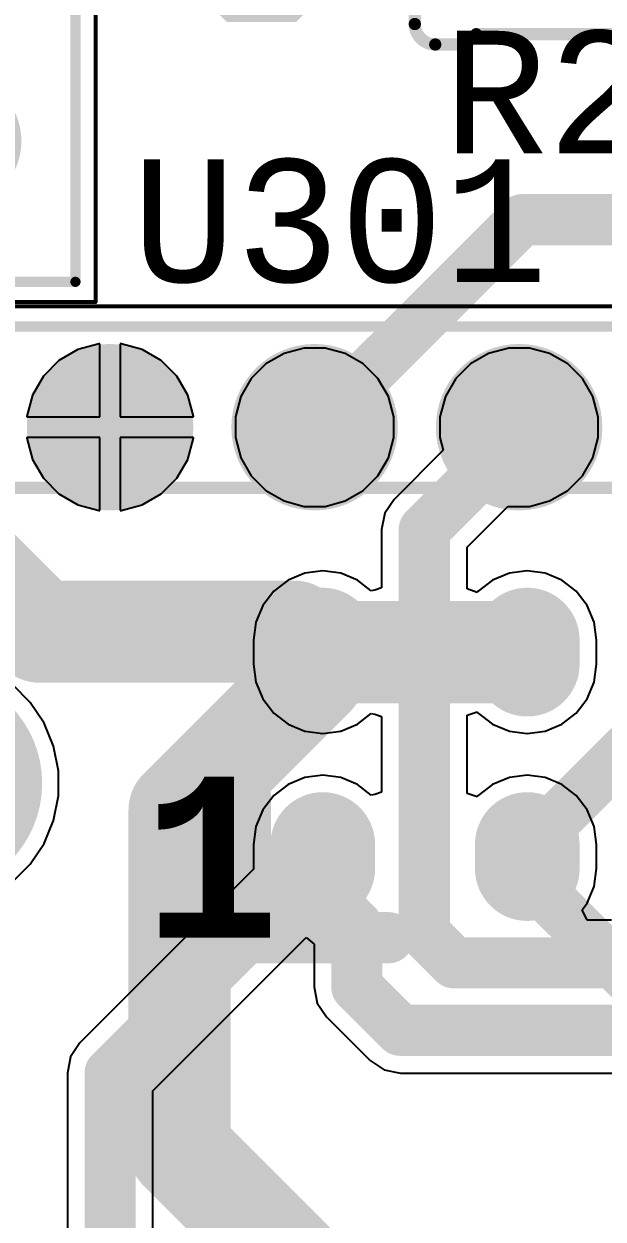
# Model space of a CAD drawing. Header units: inches. Extents: x -0.01 to 8.25, y -0.01 to 4.91.
# Drawn here: x 0.304 to 0.587, y 1.18 to 1.765 of the extents above; entities that cross this region are included whole.
import ezdxf

# ---------------------------------------------------------------- set-up
doc = ezdxf.new("R2010")
doc.units = ezdxf.units.IN
doc.header["$MEASUREMENT"] = 0
for name, color, linetype in [('Bottom Courtyard', 56, 'Continuous'), ('Bottom Layer', 5, 'Continuous'), ('Bottom Solder', 6, 'Continuous'), ('Multi-Layer', 9, 'Continuous'), ('Pad Holes', 156, 'Continuous'), ('Top Assembly', 56, 'Continuous'), ('Top Courtyard', 56, 'Continuous'), ('Top Layer', 1, 'Continuous'), ('Top Overlay', 2, 'Continuous'), ('Top Solder', 216, 'Continuous')]:
    doc.layers.add(name, color=color, linetype=linetype)
doc.styles.add('Consolas', font='', dxfattribs={"height": 0.2})
doc.styles.add('Consolas_Bold', font='', dxfattribs={"height": 0.2})
doc.styles.get('Consolas').set_extended_font_data('Consolas')
doc.styles.get('Consolas_Bold').set_extended_font_data('Consolas', bold=True)

# ---------------------------------------------------------------- blocks, each defined once
blk = doc.blocks.new('CAPRB250W50L550T350H600_33')
at = {"layer": 'Bottom Layer'}
h = blk.add_hatch(color=5, dxfattribs=at)
edge = h.paths.add_edge_path()
edge.add_arc((-0.04921, 0), 0.02264, 0, 360)
h = blk.add_hatch(color=5, dxfattribs=at)
edge = h.paths.add_edge_path()
edge.add_arc((0.04921, 0), 0.02264, 0, 360)
at = {"layer": 'Bottom Solder'}
h = blk.add_hatch(color=6, dxfattribs=at)
edge = h.paths.add_edge_path()
edge.add_arc((-0.04921, 0), 0.03264, 0, 360)
h = blk.add_hatch(color=6, dxfattribs=at)
edge = h.paths.add_edge_path()
edge.add_arc((0.04921, 0), 0.03264, 0, 360)
at = {"layer": 'Multi-Layer'}
h = blk.add_hatch(color=9, dxfattribs=at)
edge = h.paths.add_edge_path()
edge.add_arc((-0.04921, 0), 0.02264, 0, 360)
h = blk.add_hatch(color=9, dxfattribs=at)
edge = h.paths.add_edge_path()
edge.add_arc((0.04921, 0), 0.02264, 0, 360)
at = {"layer": 'Pad Holes'}
h = blk.add_hatch(color=7, dxfattribs=at)
edge = h.paths.add_edge_path()
edge.add_arc((-0.04921, 0), 0.01575, 0, 360)
h = blk.add_hatch(color=7, dxfattribs=at)
edge = h.paths.add_edge_path()
edge.add_arc((0.04921, 0), 0.01575, 0, 360)
at = {"layer": 'Top Layer'}
h = blk.add_hatch(color=1, dxfattribs=at)
edge = h.paths.add_edge_path()
edge.add_arc((-0.04921, 0), 0.02264, 0, 360)
h = blk.add_hatch(color=1, dxfattribs=at)
edge = h.paths.add_edge_path()
edge.add_arc((0.04921, 0), 0.02264, 0, 360)
at = {"layer": 'Top Solder'}
h = blk.add_hatch(color=216, dxfattribs=at)
edge = h.paths.add_edge_path()
edge.add_arc((-0.04921, 0), 0.03264, 0, 360)
h = blk.add_hatch(color=216, dxfattribs=at)
edge = h.paths.add_edge_path()
edge.add_arc((0.04921, 0), 0.03264, 0, 360)
at = {"layer": 'Top Assembly'}
for points in [[(0.10827, 0.0689, 0.005, 0.005, 0), (-0.10827, 0.0689, 0.005, 0.005, 0)], [(-0.10827, 0.0689, 0.005, 0.005, 0), (-0.10827, -0.0689, 0.005, 0.005, 0)], [(0.10827, 0.0689, 0.005, 0.005, 0), (0.10827, -0.0689, 0.005, 0.005, 0)], [(0.10827, -0.0689, 0.005, 0.005, 0), (-0.10827, -0.0689, 0.005, 0.005, 0)]]:
    blk.add_lwpolyline(points, format="xyseb", dxfattribs=at)
for points in [[(-0.10952, 0.0689, 0.0025, 0.0025, 1), (-0.10702, 0.0689, 0.0025, 0.0025, 1)], [(-0.10952, 0.0689, 0.0025, 0.0025, 1), (-0.10702, 0.0689, 0.0025, 0.0025, 1)], [(0.10702, 0.0689, 0.0025, 0.0025, 1), (0.10952, 0.0689, 0.0025, 0.0025, 1)], [(0.10702, 0.0689, 0.0025, 0.0025, 1), (0.10952, 0.0689, 0.0025, 0.0025, 1)], [(-0.10952, -0.0689, 0.0025, 0.0025, 1), (-0.10702, -0.0689, 0.0025, 0.0025, 1)], [(-0.10952, -0.0689, 0.0025, 0.0025, 1), (-0.10702, -0.0689, 0.0025, 0.0025, 1)], [(0.10702, -0.0689, 0.0025, 0.0025, 1), (0.10952, -0.0689, 0.0025, 0.0025, 1)], [(0.10702, -0.0689, 0.0025, 0.0025, 1), (0.10952, -0.0689, 0.0025, 0.0025, 1)]]:
    blk.add_lwpolyline(points, format="xyseb", close=True, dxfattribs=at)
at = {"layer": 'Top Courtyard'}
for points in [[(0.11811, 0.07874, 0.00197, 0.00197, 0), (-0.11811, 0.07874, 0.00197, 0.00197, 0)], [(-0.11811, 0.07874, 0.00197, 0.00197, 0), (-0.11811, -0.07874, 0.00197, 0.00197, 0)], [(0.11811, 0.07874, 0.00197, 0.00197, 0), (0.11811, -0.07874, 0.00197, 0.00197, 0)], [(0.11811, -0.07874, 0.00197, 0.00197, 0), (-0.11811, -0.07874, 0.00197, 0.00197, 0)]]:
    blk.add_lwpolyline(points, format="xyseb", dxfattribs=at)
for points in [[(-0.1186, 0.07874, 0.000984, 0.000984, 1), (-0.11762, 0.07874, 0.000984, 0.000984, 1)], [(-0.1186, 0.07874, 0.000984, 0.000984, 1), (-0.11762, 0.07874, 0.000984, 0.000984, 1)], [(0.11762, 0.07874, 0.000984, 0.000984, 1), (0.1186, 0.07874, 0.000984, 0.000984, 1)], [(0.11762, 0.07874, 0.000984, 0.000984, 1), (0.1186, 0.07874, 0.000984, 0.000984, 1)], [(-0.1186, -0.07874, 0.000984, 0.000984, 1), (-0.11762, -0.07874, 0.000984, 0.000984, 1)], [(-0.1186, -0.07874, 0.000984, 0.000984, 1), (-0.11762, -0.07874, 0.000984, 0.000984, 1)], [(0.11762, -0.07874, 0.000984, 0.000984, 1), (0.1186, -0.07874, 0.000984, 0.000984, 1)], [(0.11762, -0.07874, 0.000984, 0.000984, 1), (0.1186, -0.07874, 0.000984, 0.000984, 1)]]:
    blk.add_lwpolyline(points, format="xyseb", close=True, dxfattribs=at)
at = {"layer": 'Top Overlay'}
for points in [[(0.10827, 0.0689, 0.005, 0.005, 0), (-0.10827, 0.0689, 0.005, 0.005, 0)], [(-0.10827, 0.0689, 0.005, 0.005, 0), (-0.10827, -0.0689, 0.005, 0.005, 0)], [(0.10827, 0.0689, 0.005, 0.005, 0), (0.10827, -0.0689, 0.005, 0.005, 0)], [(0.10827, -0.0689, 0.005, 0.005, 0), (-0.10827, -0.0689, 0.005, 0.005, 0)]]:
    blk.add_lwpolyline(points, format="xyseb", dxfattribs=at)
for points in [[(-0.10952, 0.0689, 0.0025, 0.0025, 1), (-0.10702, 0.0689, 0.0025, 0.0025, 1)], [(-0.10952, 0.0689, 0.0025, 0.0025, 1), (-0.10702, 0.0689, 0.0025, 0.0025, 1)], [(0.10702, 0.0689, 0.0025, 0.0025, 1), (0.10952, 0.0689, 0.0025, 0.0025, 1)], [(0.10702, 0.0689, 0.0025, 0.0025, 1), (0.10952, 0.0689, 0.0025, 0.0025, 1)], [(-0.10952, -0.0689, 0.0025, 0.0025, 1), (-0.10702, -0.0689, 0.0025, 0.0025, 1)], [(-0.10952, -0.0689, 0.0025, 0.0025, 1), (-0.10702, -0.0689, 0.0025, 0.0025, 1)], [(0.10702, -0.0689, 0.0025, 0.0025, 1), (0.10952, -0.0689, 0.0025, 0.0025, 1)], [(0.10702, -0.0689, 0.0025, 0.0025, 1), (0.10952, -0.0689, 0.0025, 0.0025, 1)]]:
    blk.add_lwpolyline(points, format="xyseb", close=True, dxfattribs=at)
blk = doc.blocks.new('MODULE_ESP32_DEVKITC_32D_37')
at = {"layer": 'Bottom Layer'}
h = blk.add_hatch(color=5, dxfattribs=at)
edge = h.paths.add_edge_path()
edge.add_arc((0.5, 0.77795), 0.03071, 0, 360)
h = blk.add_hatch(color=5, dxfattribs=at)
edge = h.paths.add_edge_path()
edge.add_arc((0.5, 0.67795), 0.03071, 0, 360)
h = blk.add_hatch(color=5, dxfattribs=at)
edge = h.paths.add_edge_path()
edge.add_arc((0.5, 0.57795), 0.03071, 0, 360)
at = {"layer": 'Bottom Solder'}
h = blk.add_hatch(color=6, dxfattribs=at)
edge = h.paths.add_edge_path()
edge.add_arc((0.5, 0.77795), 0.04071, 0, 360)
h = blk.add_hatch(color=6, dxfattribs=at)
edge = h.paths.add_edge_path()
edge.add_arc((0.5, 0.67795), 0.04071, 0, 360)
h = blk.add_hatch(color=6, dxfattribs=at)
edge = h.paths.add_edge_path()
edge.add_arc((0.5, 0.57795), 0.04071, 0, 360)
at = {"layer": 'Multi-Layer'}
h = blk.add_hatch(color=9, dxfattribs=at)
edge = h.paths.add_edge_path()
edge.add_arc((0.5, 0.77795), 0.03071, 0, 360)
h = blk.add_hatch(color=9, dxfattribs=at)
edge = h.paths.add_edge_path()
edge.add_arc((0.5, 0.67795), 0.03071, 0, 360)
h = blk.add_hatch(color=9, dxfattribs=at)
edge = h.paths.add_edge_path()
edge.add_arc((0.5, 0.57795), 0.03071, 0, 360)
at = {"layer": 'Pad Holes'}
h = blk.add_hatch(color=7, dxfattribs=at)
edge = h.paths.add_edge_path()
edge.add_arc((0.5, 0.77795), 0.02047, 0, 360)
h = blk.add_hatch(color=7, dxfattribs=at)
edge = h.paths.add_edge_path()
edge.add_arc((0.5, 0.67795), 0.02047, 0, 360)
h = blk.add_hatch(color=7, dxfattribs=at)
edge = h.paths.add_edge_path()
edge.add_arc((0.5, 0.57795), 0.02047, 0, 360)
at = {"layer": 'Top Layer'}
h = blk.add_hatch(color=1, dxfattribs=at)
edge = h.paths.add_edge_path()
edge.add_arc((0.5, 0.77795), 0.03071, 0, 360)
h = blk.add_hatch(color=1, dxfattribs=at)
edge = h.paths.add_edge_path()
edge.add_arc((0.5, 0.67795), 0.03071, 0, 360)
h = blk.add_hatch(color=1, dxfattribs=at)
edge = h.paths.add_edge_path()
edge.add_arc((0.5, 0.57795), 0.03071, 0, 360)
at = {"layer": 'Top Solder'}
h = blk.add_hatch(color=216, dxfattribs=at)
edge = h.paths.add_edge_path()
edge.add_arc((0.5, 0.77795), 0.04071, 0, 360)
h = blk.add_hatch(color=216, dxfattribs=at)
edge = h.paths.add_edge_path()
edge.add_arc((0.5, 0.67795), 0.04071, 0, 360)
h = blk.add_hatch(color=216, dxfattribs=at)
edge = h.paths.add_edge_path()
edge.add_arc((0.5, 0.57795), 0.04071, 0, 360)
at = {"layer": 'Top Assembly'}
blk.add_lwpolyline([(0.54921, 1.0689, 0.005, 0.005, 0), (0.54921, -1.07283, 0.005, 0.005, 0)], format="xyseb", dxfattribs=at)
at = {"layer": 'Top Courtyard'}
blk.add_lwpolyline([(0.55906, 1.07874, 0.00197, 0.00197, 0), (0.55906, -1.08268, 0.00197, 0.00197, 0)], format="xyseb", dxfattribs=at)
at = {"layer": 'Top Overlay'}
blk.add_lwpolyline([(0.54921, 1.0689, 0.005, 0.005, 0), (0.54921, -1.07283, 0.005, 0.005, 0)], format="xyseb", dxfattribs=at)
blk = doc.blocks.new('RPI_ZERO_W_38')
at = {"layer": 'Bottom Layer'}
h = blk.add_hatch(color=5, dxfattribs=at)
edge = h.paths.add_edge_path()
edge.add_arc((-2.09213, 0.96378), 0.02559, 180, 360)
edge.add_line((-2.06654, 0.96378), (-2.06654, 0.97559))
edge.add_arc((-2.09213, 0.97559), 0.02559, 0, 180)
edge.add_line((-2.11772, 0.97559), (-2.11772, 0.96378))
h = blk.add_hatch(color=5, dxfattribs=at)
edge = h.paths.add_edge_path()
edge.add_arc((-1.99213, 0.96378), 0.02559, 180, 360)
edge.add_line((-1.96654, 0.96378), (-1.96654, 0.97559))
edge.add_arc((-1.99213, 0.97559), 0.02559, 0, 180)
edge.add_line((-2.01772, 0.97559), (-2.01772, 0.96378))
h = blk.add_hatch(color=5, dxfattribs=at)
edge = h.paths.add_edge_path()
edge.add_arc((-2.09213, 0.86378), 0.02559, 180, 360)
edge.add_line((-2.06654, 0.86378), (-2.06654, 0.87559))
edge.add_arc((-2.09213, 0.87559), 0.02559, 0, 180)
edge.add_line((-2.11772, 0.87559), (-2.11772, 0.86378))
h = blk.add_hatch(color=5, dxfattribs=at)
edge = h.paths.add_edge_path()
edge.add_arc((-1.99213, 0.86378), 0.02559, 180, 360)
edge.add_line((-1.96654, 0.86378), (-1.96654, 0.87559))
edge.add_arc((-1.99213, 0.87559), 0.02559, 0, 180)
edge.add_line((-2.01772, 0.87559), (-2.01772, 0.86378))
at = {"layer": 'Bottom Solder'}
h = blk.add_hatch(color=6, dxfattribs=at)
edge = h.paths.add_edge_path()
edge.add_arc((-2.09213, 0.96378), 0.02559, 180, 360)
edge.add_line((-2.06654, 0.96378), (-2.06654, 0.97559))
edge.add_arc((-2.09213, 0.97559), 0.02559, 0, 180)
edge.add_line((-2.11772, 0.97559), (-2.11772, 0.96378))
h = blk.add_hatch(color=6, dxfattribs=at)
edge = h.paths.add_edge_path()
edge.add_arc((-1.99213, 0.96378), 0.02559, 180, 360)
edge.add_line((-1.96654, 0.96378), (-1.96654, 0.97559))
edge.add_arc((-1.99213, 0.97559), 0.02559, 0, 180)
edge.add_line((-2.01772, 0.97559), (-2.01772, 0.96378))
h = blk.add_hatch(color=6, dxfattribs=at)
edge = h.paths.add_edge_path()
edge.add_arc((-2.09213, 0.86378), 0.02559, 180, 360)
edge.add_line((-2.06654, 0.86378), (-2.06654, 0.87559))
edge.add_arc((-2.09213, 0.87559), 0.02559, 0, 180)
edge.add_line((-2.11772, 0.87559), (-2.11772, 0.86378))
h = blk.add_hatch(color=6, dxfattribs=at)
edge = h.paths.add_edge_path()
edge.add_arc((-1.99213, 0.86378), 0.02559, 180, 360)
edge.add_line((-1.96654, 0.86378), (-1.96654, 0.87559))
edge.add_arc((-1.99213, 0.87559), 0.02559, 0, 180)
edge.add_line((-2.01772, 0.87559), (-2.01772, 0.86378))
at = {"layer": 'Multi-Layer'}
h = blk.add_hatch(color=9, dxfattribs=at)
edge = h.paths.add_edge_path()
edge.add_arc((-2.09213, 0.96378), 0.02559, 180, 360)
edge.add_line((-2.06654, 0.96378), (-2.06654, 0.97559))
edge.add_arc((-2.09213, 0.97559), 0.02559, 0, 180)
edge.add_line((-2.11772, 0.97559), (-2.11772, 0.96378))
h = blk.add_hatch(color=9, dxfattribs=at)
edge = h.paths.add_edge_path()
edge.add_arc((-1.99213, 0.96378), 0.02559, 180, 360)
edge.add_line((-1.96654, 0.96378), (-1.96654, 0.97559))
edge.add_arc((-1.99213, 0.97559), 0.02559, 0, 180)
edge.add_line((-2.01772, 0.97559), (-2.01772, 0.96378))
h = blk.add_hatch(color=9, dxfattribs=at)
edge = h.paths.add_edge_path()
edge.add_arc((-2.09213, 0.86378), 0.02559, 180, 360)
edge.add_line((-2.06654, 0.86378), (-2.06654, 0.87559))
edge.add_arc((-2.09213, 0.87559), 0.02559, 0, 180)
edge.add_line((-2.11772, 0.87559), (-2.11772, 0.86378))
h = blk.add_hatch(color=9, dxfattribs=at)
edge = h.paths.add_edge_path()
edge.add_arc((-1.99213, 0.86378), 0.02559, 180, 360)
edge.add_line((-1.96654, 0.86378), (-1.96654, 0.87559))
edge.add_arc((-1.99213, 0.87559), 0.02559, 0, 180)
edge.add_line((-2.01772, 0.87559), (-2.01772, 0.86378))
at = {"layer": 'Pad Holes'}
h = blk.add_hatch(color=7, dxfattribs=at)
edge = h.paths.add_edge_path()
edge.add_arc((-2.09213, 0.96969), 0.02, 0, 360)
h = blk.add_hatch(color=7, dxfattribs=at)
edge = h.paths.add_edge_path()
edge.add_arc((-1.99213, 0.96969), 0.02, 0, 360)
h = blk.add_hatch(color=7, dxfattribs=at)
edge = h.paths.add_edge_path()
edge.add_arc((-2.28346, 0.90551), 0.05413, 0, 360)
h = blk.add_hatch(color=7, dxfattribs=at)
edge = h.paths.add_edge_path()
edge.add_arc((-2.09213, 0.86969), 0.02, 0, 360)
h = blk.add_hatch(color=7, dxfattribs=at)
edge = h.paths.add_edge_path()
edge.add_arc((-1.99213, 0.86969), 0.02, 0, 360)
at = {"layer": 'Top Layer'}
h = blk.add_hatch(color=1, dxfattribs=at)
edge = h.paths.add_edge_path()
edge.add_arc((-2.09213, 0.96378), 0.02559, 180, 360)
edge.add_line((-2.06654, 0.96378), (-2.06654, 0.97559))
edge.add_arc((-2.09213, 0.97559), 0.02559, 0, 180)
edge.add_line((-2.11772, 0.97559), (-2.11772, 0.96378))
h = blk.add_hatch(color=1, dxfattribs=at)
edge = h.paths.add_edge_path()
edge.add_arc((-1.99213, 0.96378), 0.02559, 180, 360)
edge.add_line((-1.96654, 0.96378), (-1.96654, 0.97559))
edge.add_arc((-1.99213, 0.97559), 0.02559, 0, 180)
edge.add_line((-2.01772, 0.97559), (-2.01772, 0.96378))
h = blk.add_hatch(color=1, dxfattribs=at)
edge = h.paths.add_edge_path()
edge.add_arc((-2.09213, 0.86378), 0.02559, 180, 360)
edge.add_line((-2.06654, 0.86378), (-2.06654, 0.87559))
edge.add_arc((-2.09213, 0.87559), 0.02559, 0, 180)
edge.add_line((-2.11772, 0.87559), (-2.11772, 0.86378))
h = blk.add_hatch(color=1, dxfattribs=at)
edge = h.paths.add_edge_path()
edge.add_arc((-1.99213, 0.86378), 0.02559, 180, 360)
edge.add_line((-1.96654, 0.86378), (-1.96654, 0.87559))
edge.add_arc((-1.99213, 0.87559), 0.02559, 0, 180)
edge.add_line((-2.01772, 0.87559), (-2.01772, 0.86378))
at = {"layer": 'Top Solder'}
h = blk.add_hatch(color=216, dxfattribs=at)
edge = h.paths.add_edge_path()
edge.add_arc((-2.09213, 0.96378), 0.02559, 180, 360)
edge.add_line((-2.06654, 0.96378), (-2.06654, 0.97559))
edge.add_arc((-2.09213, 0.97559), 0.02559, 0, 180)
edge.add_line((-2.11772, 0.97559), (-2.11772, 0.96378))
h = blk.add_hatch(color=216, dxfattribs=at)
edge = h.paths.add_edge_path()
edge.add_arc((-1.99213, 0.96378), 0.02559, 180, 360)
edge.add_line((-1.96654, 0.96378), (-1.96654, 0.97559))
edge.add_arc((-1.99213, 0.97559), 0.02559, 0, 180)
edge.add_line((-2.01772, 0.97559), (-2.01772, 0.96378))
h = blk.add_hatch(color=216, dxfattribs=at)
edge = h.paths.add_edge_path()
edge.add_arc((-2.09213, 0.86378), 0.02559, 180, 360)
edge.add_line((-2.06654, 0.86378), (-2.06654, 0.87559))
edge.add_arc((-2.09213, 0.87559), 0.02559, 0, 180)
edge.add_line((-2.11772, 0.87559), (-2.11772, 0.86378))
h = blk.add_hatch(color=216, dxfattribs=at)
edge = h.paths.add_edge_path()
edge.add_arc((-1.99213, 0.86378), 0.02559, 180, 360)
edge.add_line((-1.96654, 0.86378), (-1.96654, 0.87559))
edge.add_arc((-1.99213, 0.87559), 0.02559, 0, 180)
edge.add_line((-2.01772, 0.87559), (-2.01772, 0.86378))
at = {"layer": 'Top Overlay'}
for points in [[(-2.45, 1.05, 0.006, 0.006, 0), (0.2, 1.05, 0.006, 0.006, 0)], [(-2.13, 0.83, 0.025, 0.025, 0), (-2.13, 0.9, 0.025, 0.025, 0)], [(-2.13, 0.83, 0.025, 0.025, 0), (-2.06, 0.83, 0.025, 0.025, 0)]]:
    blk.add_lwpolyline(points, format="xyseb", dxfattribs=at)
for points in [[(-2.13625, 0.9, 0.0125, 0.0125, 1), (-2.12375, 0.9, 0.0125, 0.0125, 1)], [(-2.13625, 0.83, 0.0125, 0.0125, 1), (-2.12375, 0.83, 0.0125, 0.0125, 1)], [(-2.13625, 0.83, 0.0125, 0.0125, 1), (-2.12375, 0.83, 0.0125, 0.0125, 1)], [(-2.06625, 0.83, 0.0125, 0.0125, 1), (-2.05375, 0.83, 0.0125, 0.0125, 1)]]:
    blk.add_lwpolyline(points, format="xyseb", close=True, dxfattribs=at)
at = {"layer": 'Top Overlay', "style": 'Consolas_Bold'}
blk.add_text('1', height=0.07874, rotation=360, dxfattribs=at).set_placement((-2.18, 0.83))
blk = doc.blocks.new('0207_10_71')
at = {"layer": 'Bottom Layer'}
for points in [[(-0.188, 0.024), (-0.212, 0.024), (-0.224, 0.012), (-0.224, -0.012), (-0.212, -0.024), (-0.188, -0.024), (-0.176, -0.012), (-0.176, 0.012)], [(0.212, 0.024), (0.188, 0.024), (0.176, 0.012), (0.176, -0.012), (0.188, -0.024), (0.212, -0.024), (0.224, -0.012), (0.224, 0.012)]]:
    blk.add_hatch(color=5, dxfattribs=at).paths.add_polyline_path(points)
at = {"layer": 'Bottom Solder'}
for points in [[(-0.183, 0.034), (-0.217, 0.034), (-0.234, 0.017), (-0.234, -0.017), (-0.217, -0.034), (-0.183, -0.034), (-0.166, -0.017), (-0.166, 0.017)], [(0.217, 0.034), (0.183, 0.034), (0.166, 0.017), (0.166, -0.017), (0.183, -0.034), (0.217, -0.034), (0.234, -0.017), (0.234, 0.017)]]:
    blk.add_hatch(color=6, dxfattribs=at).paths.add_polyline_path(points)
at = {"layer": 'Multi-Layer'}
for points in [[(-0.188, 0.024), (-0.212, 0.024), (-0.224, 0.012), (-0.224, -0.012), (-0.212, -0.024), (-0.188, -0.024), (-0.176, -0.012), (-0.176, 0.012)], [(0.212, 0.024), (0.188, 0.024), (0.176, 0.012), (0.176, -0.012), (0.188, -0.024), (0.212, -0.024), (0.224, -0.012), (0.224, 0.012)]]:
    blk.add_hatch(color=9, dxfattribs=at).paths.add_polyline_path(points)
at = {"layer": 'Pad Holes'}
h = blk.add_hatch(color=7, dxfattribs=at)
edge = h.paths.add_edge_path()
edge.add_arc((-0.2, 0), 0.016, 0, 360)
h = blk.add_hatch(color=7, dxfattribs=at)
edge = h.paths.add_edge_path()
edge.add_arc((0.2, 0), 0.016, 0, 360)
at = {"layer": 'Top Layer'}
for points in [[(-0.188, 0.024), (-0.212, 0.024), (-0.224, 0.012), (-0.224, -0.012), (-0.212, -0.024), (-0.188, -0.024), (-0.176, -0.012), (-0.176, 0.012)], [(0.212, 0.024), (0.188, 0.024), (0.176, 0.012), (0.176, -0.012), (0.188, -0.024), (0.212, -0.024), (0.224, -0.012), (0.224, 0.012)]]:
    blk.add_hatch(color=1, dxfattribs=at).paths.add_polyline_path(points)
at = {"layer": 'Top Overlay'}
for points in [[(-0.159, -0.012), (-0.125, -0.012), (-0.125, 0.012), (-0.159, 0.012)], [(0.125, -0.012), (0.159, -0.012), (0.159, 0.012), (0.125, 0.012)]]:
    blk.add_hatch(color=2, dxfattribs=at).paths.add_polyline_path(points)
at = {"layer": 'Top Solder'}
for points in [[(-0.183, 0.034), (-0.217, 0.034), (-0.234, 0.017), (-0.234, -0.017), (-0.217, -0.034), (-0.183, -0.034), (-0.166, -0.017), (-0.166, 0.017)], [(0.217, 0.034), (0.183, 0.034), (0.166, 0.017), (0.166, -0.017), (0.183, -0.034), (0.217, -0.034), (0.234, -0.017), (0.234, 0.017)]]:
    blk.add_hatch(color=216, dxfattribs=at).paths.add_polyline_path(points)
at = {"layer": 'Bottom Courtyard'}
for points in [[(-0.2, 0, 0.024, 0.024, 0), (-0.16, 0, 0.024, 0.024, 0)], [(0.16, 0, 0.024, 0.024, 0), (0.2, 0, 0.024, 0.024, 0)]]:
    blk.add_lwpolyline(points, format="xyseb", dxfattribs=at)
for points in [[(-0.206, 0, 0.012, 0.012, 1), (-0.194, 0, 0.012, 0.012, 1)], [(-0.166, 0, 0.012, 0.012, 1), (-0.154, 0, 0.012, 0.012, 1)], [(0.154, 0, 0.012, 0.012, 1), (0.166, 0, 0.012, 0.012, 1)], [(0.194, 0, 0.012, 0.012, 1), (0.206, 0, 0.012, 0.012, 1)]]:
    blk.add_lwpolyline(points, format="xyseb", close=True, dxfattribs=at)
at = {"layer": 'Top Overlay'}
for points in [[(-0.125, 0.035, 0.006, 0.006, -0.414214), (-0.115, 0.045, 0.006, 0.006, 0)], [(-0.115, 0.045, 0.006, 0.006, 0), (-0.1, 0.045, 0.006, 0.006, 0)], [(-0.1, 0.045, 0.006, 0.006, 0), (-0.095, 0.04, 0.006, 0.006, 0)], [(0.095, 0.04, 0.006, 0.006, 0), (0.1, 0.045, 0.006, 0.006, 0)], [(0.1, 0.045, 0.006, 0.006, 0), (0.115, 0.045, 0.006, 0.006, 0)], [(0.115, 0.045, 0.006, 0.006, -0.414214), (0.125, 0.035, 0.006, 0.006, 0)], [(-0.095, 0.04, 0.006, 0.006, 0), (0.095, 0.04, 0.006, 0.006, 0)], [(-0.125, -0.035, 0.006, 0.006, 0), (-0.125, 0.035, 0.006, 0.006, 0)], [(0.125, -0.035, 0.006, 0.006, 0), (0.125, 0.035, 0.006, 0.006, 0)], [(-0.115, -0.045, 0.006, 0.006, -0.414214), (-0.125, -0.035, 0.006, 0.006, 0)], [(0.125, -0.035, 0.006, 0.006, -0.414214), (0.115, -0.045, 0.006, 0.006, 0)], [(-0.1, -0.045, 0.006, 0.006, 0), (-0.095, -0.04, 0.006, 0.006, 0)], [(-0.095, -0.04, 0.006, 0.006, 0), (0.095, -0.04, 0.006, 0.006, 0)], [(0.095, -0.04, 0.006, 0.006, 0), (0.1, -0.045, 0.006, 0.006, 0)], [(-0.115, -0.045, 0.006, 0.006, 0), (-0.1, -0.045, 0.006, 0.006, 0)], [(0.1, -0.045, 0.006, 0.006, 0), (0.115, -0.045, 0.006, 0.006, 0)]]:
    blk.add_lwpolyline(points, format="xyseb", dxfattribs=at)
for points in [[(-0.1165, 0.045, 0.003, 0.003, 1), (-0.1135, 0.045, 0.003, 0.003, 1)], [(-0.1165, 0.045, 0.003, 0.003, 1), (-0.1135, 0.045, 0.003, 0.003, 1)], [(-0.1015, 0.045, 0.003, 0.003, 1), (-0.0985, 0.045, 0.003, 0.003, 1)], [(-0.1015, 0.045, 0.003, 0.003, 1), (-0.0985, 0.045, 0.003, 0.003, 1)], [(0.0985, 0.045, 0.003, 0.003, 1), (0.1015, 0.045, 0.003, 0.003, 1)], [(0.0985, 0.045, 0.003, 0.003, 1), (0.1015, 0.045, 0.003, 0.003, 1)], [(0.1135, 0.045, 0.003, 0.003, 1), (0.1165, 0.045, 0.003, 0.003, 1)], [(0.1135, 0.045, 0.003, 0.003, 1), (0.1165, 0.045, 0.003, 0.003, 1)], [(-0.0965, 0.04, 0.003, 0.003, 1), (-0.0935, 0.04, 0.003, 0.003, 1)], [(-0.0965, 0.04, 0.003, 0.003, 1), (-0.0935, 0.04, 0.003, 0.003, 1)], [(0.0935, 0.04, 0.003, 0.003, 1), (0.0965, 0.04, 0.003, 0.003, 1)], [(0.0935, 0.04, 0.003, 0.003, 1), (0.0965, 0.04, 0.003, 0.003, 1)], [(-0.1265, 0.035, 0.003, 0.003, 1), (-0.1235, 0.035, 0.003, 0.003, 1)], [(-0.1265, 0.035, 0.003, 0.003, 1), (-0.1235, 0.035, 0.003, 0.003, 1)], [(0.1235, 0.035, 0.003, 0.003, 1), (0.1265, 0.035, 0.003, 0.003, 1)], [(0.1235, 0.035, 0.003, 0.003, 1), (0.1265, 0.035, 0.003, 0.003, 1)], [(-0.1265, -0.035, 0.003, 0.003, 1), (-0.1235, -0.035, 0.003, 0.003, 1)], [(-0.1265, -0.035, 0.003, 0.003, 1), (-0.1235, -0.035, 0.003, 0.003, 1)], [(0.1235, -0.035, 0.003, 0.003, 1), (0.1265, -0.035, 0.003, 0.003, 1)], [(0.1235, -0.035, 0.003, 0.003, 1), (0.1265, -0.035, 0.003, 0.003, 1)], [(-0.0965, -0.04, 0.003, 0.003, 1), (-0.0935, -0.04, 0.003, 0.003, 1)], [(-0.0965, -0.04, 0.003, 0.003, 1), (-0.0935, -0.04, 0.003, 0.003, 1)], [(0.0935, -0.04, 0.003, 0.003, 1), (0.0965, -0.04, 0.003, 0.003, 1)], [(0.0935, -0.04, 0.003, 0.003, 1), (0.0965, -0.04, 0.003, 0.003, 1)], [(-0.1165, -0.045, 0.003, 0.003, 1), (-0.1135, -0.045, 0.003, 0.003, 1)], [(-0.1165, -0.045, 0.003, 0.003, 1), (-0.1135, -0.045, 0.003, 0.003, 1)], [(-0.1015, -0.045, 0.003, 0.003, 1), (-0.0985, -0.045, 0.003, 0.003, 1)], [(-0.1015, -0.045, 0.003, 0.003, 1), (-0.0985, -0.045, 0.003, 0.003, 1)], [(0.0985, -0.045, 0.003, 0.003, 1), (0.1015, -0.045, 0.003, 0.003, 1)], [(0.0985, -0.045, 0.003, 0.003, 1), (0.1015, -0.045, 0.003, 0.003, 1)], [(0.1135, -0.045, 0.003, 0.003, 1), (0.1165, -0.045, 0.003, 0.003, 1)], [(0.1135, -0.045, 0.003, 0.003, 1), (0.1165, -0.045, 0.003, 0.003, 1)]]:
    blk.add_lwpolyline(points, format="xyseb", close=True, dxfattribs=at)

msp = doc.modelspace()

# ---------------------------------------------------------------- linework, layer by layer
at = {"layer": 'Bottom Layer'}
for p, q in [((0.34064, 1.6085), (0.33029, 1.60573)), ((0.341, 1.6085), (0.34064, 1.6085)), ((0.341, 1.5728), (0.341, 1.6085)), ((0.35136, 1.6085), (0.351, 1.6085)), ((0.351, 1.6085), (0.351, 1.5728)), ((0.36171, 1.60573), (0.35136, 1.6085)), ((0.33029, 1.60573), (0.32101, 1.60037)), ((0.371, 1.60037), (0.36171, 1.60573)), ((0.43106, 1.60387), (0.42223, 1.59877)), ((0.4409, 1.6065), (0.43106, 1.60387)), ((0.4511, 1.6065), (0.4409, 1.6065)), ((0.46094, 1.60387), (0.4511, 1.6065)), ((0.46977, 1.59877), (0.46094, 1.60387)), ((0.53106, 1.60387), (0.52223, 1.59877)), ((0.5409, 1.6065), (0.53106, 1.60387)), ((0.5511, 1.6065), (0.5409, 1.6065)), ((0.56094, 1.60387), (0.5511, 1.6065)), ((0.56977, 1.59877), (0.56094, 1.60387)), ((0.32101, 1.60037), (0.31343, 1.59279)), ((0.37858, 1.59279), (0.371, 1.60037)), ((0.42223, 1.59877), (0.41503, 1.59156)), ((0.47698, 1.59156), (0.46977, 1.59877)), ((0.52223, 1.59877), (0.51503, 1.59156)), ((0.57698, 1.59156), (0.56977, 1.59877)), ((0.31343, 1.59279), (0.30807, 1.58351)), ((0.38394, 1.58351), (0.37858, 1.59279)), ((0.41503, 1.59156), (0.40993, 1.58274)), ((0.48207, 1.58274), (0.47698, 1.59156)), ((0.51503, 1.59156), (0.50993, 1.58274)), ((0.58207, 1.58274), (0.57698, 1.59156)), ((0.30807, 1.58351), (0.30529, 1.57316)), ((0.38671, 1.57316), (0.38394, 1.58351)), ((0.40993, 1.58274), (0.40729, 1.57289)), ((0.48471, 1.57289), (0.48207, 1.58274)), ((0.50993, 1.58274), (0.50729, 1.57289)), ((0.58471, 1.57289), (0.58207, 1.58274)), ((0.30529, 1.57316), (0.30529, 1.5728)), ((0.30529, 1.5728), (0.341, 1.5728)), ((0.351, 1.5728), (0.38671, 1.5728)), ((0.38671, 1.5728), (0.38671, 1.57316)), ((0.40729, 1.57289), (0.40729, 1.5627)), ((0.48471, 1.5627), (0.48471, 1.57289)), ((0.50729, 1.57289), (0.50729, 1.5627)), ((0.58471, 1.5627), (0.58471, 1.57289)), ((0.341, 1.5628), (0.30529, 1.5628)), ((0.30529, 1.5628), (0.30529, 1.56244)), ((0.30529, 1.56244), (0.30807, 1.55208)), ((0.341, 1.52709), (0.341, 1.5628)), ((0.38671, 1.5628), (0.351, 1.5628)), ((0.351, 1.5628), (0.351, 1.52709)), ((0.38394, 1.55208), (0.38671, 1.56244)), ((0.38671, 1.56244), (0.38671, 1.5628)), ((0.40729, 1.5627), (0.40993, 1.55286)), ((0.48207, 1.55286), (0.48471, 1.5627)), ((0.50729, 1.5627), (0.50894, 1.55657)), ((0.58207, 1.55286), (0.58471, 1.5627)), ((0.50894, 1.55657), (0.48485, 1.53248)), ((0.30807, 1.55208), (0.31343, 1.5428)), ((0.37858, 1.5428), (0.38394, 1.55208)), ((0.40993, 1.55286), (0.41503, 1.54403)), ((0.47698, 1.54403), (0.48207, 1.55286)), ((0.57698, 1.54403), (0.58207, 1.55286)), ((0.41503, 1.54403), (0.42223, 1.53682)), ((0.46977, 1.53682), (0.47698, 1.54403)), ((0.56977, 1.53682), (0.57698, 1.54403)), ((0.31343, 1.5428), (0.32101, 1.53522)), ((0.371, 1.53522), (0.37858, 1.5428)), ((0.32101, 1.53522), (0.33029, 1.52986)), ((0.36171, 1.52986), (0.371, 1.53522)), ((0.42223, 1.53682), (0.43106, 1.53173)), ((0.43106, 1.53173), (0.4409, 1.52909)), ((0.4511, 1.52909), (0.46094, 1.53173)), ((0.46094, 1.53173), (0.46977, 1.53682)), ((0.48485, 1.53248), (0.48032, 1.5257)), ((0.5511, 1.52909), (0.56094, 1.53173)), ((0.56094, 1.53173), (0.56977, 1.53682)), ((0.33029, 1.52986), (0.34064, 1.52709)), ((0.34064, 1.52709), (0.341, 1.52709)), ((0.351, 1.52709), (0.35136, 1.52709)), ((0.35136, 1.52709), (0.36171, 1.52986)), ((0.4409, 1.52909), (0.4511, 1.52909)), ((0.52053, 1.50905), (0.54064, 1.52916)), ((0.54064, 1.52916), (0.5409, 1.52909)), ((0.5409, 1.52909), (0.5511, 1.52909)), ((0.48032, 1.5257), (0.47873, 1.5177)), ((0.47873, 1.5177), (0.47873, 1.5177)), ((0.47873, 1.5177), (0.47873, 1.48922)), ((0.52053, 1.48869), (0.52053, 1.50905)), ((0.45, 1.49758), (0.44123, 1.49643)), ((0.45877, 1.49643), (0.45, 1.49758)), ((0.55, 1.49758), (0.54123, 1.49643)), ((0.55877, 1.49643), (0.55, 1.49758)), ((0.43306, 1.49304), (0.42604, 1.48766)), ((0.44123, 1.49643), (0.43306, 1.49304)), ((0.46694, 1.49304), (0.45877, 1.49643)), ((0.47373, 1.48783), (0.46694, 1.49304)), ((0.53306, 1.49304), (0.52604, 1.48766)), ((0.54123, 1.49643), (0.53306, 1.49304)), ((0.56694, 1.49304), (0.55877, 1.49643)), ((0.57396, 1.48766), (0.56694, 1.49304)), ((0.42604, 1.48766), (0.42066, 1.48064)), ((0.47547, 1.48811), (0.47373, 1.48783)), ((0.47873, 1.48922), (0.47547, 1.48811)), ((0.52553, 1.48699), (0.52053, 1.48869)), ((0.52604, 1.48766), (0.52553, 1.48699)), ((0.57934, 1.48064), (0.57396, 1.48766)), ((0.42066, 1.48064), (0.41727, 1.47247)), ((0.58273, 1.47247), (0.57934, 1.48064)), ((0.41727, 1.47247), (0.41612, 1.4637)), ((0.58388, 1.4637), (0.58273, 1.47247)), ((0.41612, 1.4637), (0.41612, 1.45189)), ((0.58388, 1.45189), (0.58388, 1.4637)), ((0.41612, 1.45189), (0.41727, 1.44312)), ((0.58273, 1.44312), (0.58388, 1.45189)), ((0.30692, 1.43323), (0.29827, 1.44189)), ((0.41727, 1.44312), (0.42066, 1.43495)), ((0.57934, 1.43495), (0.58273, 1.44312)), ((0.31372, 1.42305), (0.30692, 1.43323)), ((0.42066, 1.43495), (0.42604, 1.42793)), ((0.57396, 1.42793), (0.57934, 1.43495)), ((0.42604, 1.42793), (0.43306, 1.42255)), ((0.46694, 1.42255), (0.47373, 1.42776)), ((0.47373, 1.42776), (0.47547, 1.42748)), ((0.47547, 1.42748), (0.47873, 1.42638)), ((0.47873, 1.42638), (0.47873, 1.38922)), ((0.52053, 1.4269), (0.52553, 1.4286)), ((0.52053, 1.38869), (0.52053, 1.4269)), ((0.52553, 1.4286), (0.52604, 1.42793)), ((0.52604, 1.42793), (0.53306, 1.42255)), ((0.56694, 1.42255), (0.57396, 1.42793)), ((0.31841, 1.41175), (0.31372, 1.42305)), ((0.43306, 1.42255), (0.44123, 1.41916)), ((0.45877, 1.41916), (0.46694, 1.42255)), ((0.53306, 1.42255), (0.54123, 1.41916)), ((0.55877, 1.41916), (0.56694, 1.42255)), ((0.44123, 1.41916), (0.45, 1.41801)), ((0.45, 1.41801), (0.45877, 1.41916)), ((0.54123, 1.41916), (0.55, 1.41801)), ((0.55, 1.41801), (0.55877, 1.41916)), ((0.3208, 1.39974), (0.31841, 1.41175)), ((0.3208, 1.3875), (0.3208, 1.39974)), ((0.45, 1.39758), (0.44123, 1.39643)), ((0.45877, 1.39643), (0.45, 1.39758)), ((0.55, 1.39758), (0.54123, 1.39643)), ((0.55877, 1.39643), (0.55, 1.39758)), ((0.43306, 1.39304), (0.42604, 1.38766)), ((0.44123, 1.39643), (0.43306, 1.39304)), ((0.46694, 1.39304), (0.45877, 1.39643)), ((0.47373, 1.38783), (0.46694, 1.39304)), ((0.53306, 1.39304), (0.52604, 1.38766)), ((0.54123, 1.39643), (0.53306, 1.39304)), ((0.56694, 1.39304), (0.55877, 1.39643)), ((0.57396, 1.38766), (0.56694, 1.39304)), ((0.31841, 1.3755), (0.3208, 1.3875)), ((0.42604, 1.38766), (0.42066, 1.38064)), ((0.47547, 1.38811), (0.47373, 1.38783)), ((0.47873, 1.38922), (0.47547, 1.38811)), ((0.52553, 1.38699), (0.52053, 1.38869)), ((0.52604, 1.38766), (0.52553, 1.38699)), ((0.57934, 1.38064), (0.57396, 1.38766)), ((0.42066, 1.38064), (0.41727, 1.37247)), ((0.58273, 1.37247), (0.57934, 1.38064)), ((0.31372, 1.36419), (0.31841, 1.3755)), ((0.41727, 1.37247), (0.41612, 1.3637)), ((0.58388, 1.3637), (0.58273, 1.37247)), ((0.30692, 1.35402), (0.31372, 1.36419)), ((0.41612, 1.3637), (0.41612, 1.35189)), ((0.58388, 1.35189), (0.58388, 1.3637)), ((0.29827, 1.34536), (0.30692, 1.35402)), ((0.41616, 1.35161), (0.33122, 1.26667)), ((0.41612, 1.35189), (0.41616, 1.35161)), ((0.58273, 1.34312), (0.58388, 1.35189)), ((0.57934, 1.33495), (0.58273, 1.34312)), ((0.57685, 1.3317), (0.57934, 1.33495)), ((0.57931, 1.3267), (0.57685, 1.3317)), ((0.59125, 1.3267), (0.57931, 1.3267)), ((0.3669, 1.24323), (0.44182, 1.31815)), ((0.44182, 1.31815), (0.44573, 1.31499)), ((0.44573, 1.31499), (0.44573, 1.29413)), ((0.44573, 1.29413), (0.44573, 1.29413)), ((0.44573, 1.29413), (0.44732, 1.28613)), ((0.44732, 1.28613), (0.45185, 1.27935)), ((0.45185, 1.27935), (0.47318, 1.25802)), ((0.33122, 1.26667), (0.32669, 1.25989)), ((0.32669, 1.25989), (0.3251, 1.25189)), ((0.47318, 1.25802), (0.47318, 1.25802)), ((0.47318, 1.25802), (0.47996, 1.25349)), ((0.3251, 1.25189), (0.3251, 1.25189)), ((0.3251, 1.25189), (0.3251, 0.6065)), ((0.47996, 1.25349), (0.48796, 1.2519)), ((0.48796, 1.2519), (0.48796, 1.2519)), ((0.48796, 1.2519), (1.16691, 1.2519)), ((0.3669, 0.6065), (0.3669, 1.24323))]:
    msp.add_line(p, q, dxfattribs=at)
for points in [[(0.546, 1.56407, 0.025, 0.025, 0), (0.546, 1.5678, 0.025, 0.025, 0)], [(0.49963, 1.5177, 0.025, 0.025, 0), (0.546, 1.56407, 0.025, 0.025, 0)], [(0.49963, 1.32044, 0.025, 0.025, 0), (0.49963, 1.5177, 0.025, 0.025, 0)], [(0.446, 1.35189, 0.025, 0.025, 0), (0.446, 1.3578, 0.025, 0.025, 0)], [(0.346, 1.25189, 0.025, 0.025, 0), (0.446, 1.35189, 0.025, 0.025, 0)], [(0.446, 1.34481, 0.025, 0.025, 0), (0.446, 1.35189, 0.025, 0.025, 0)], [(0.446, 1.34481, 0.025, 0.025, 0), (0.46663, 1.32418, 0.025, 0.025, 0)], [(0.46663, 1.29413, 0.025, 0.025, 0), (0.46663, 1.32418, 0.025, 0.025, 0)], [(0.49963, 1.32044, 0.025, 0.025, 0), (0.51428, 1.3058, 0.025, 0.025, 0)], [(0.51428, 1.3058, 0.025, 0.025, 0), (0.59991, 1.3058, 0.025, 0.025, 0)], [(0.46663, 1.29413, 0.025, 0.025, 0), (0.48796, 1.2728, 0.025, 0.025, 0)], [(0.48796, 1.2728, 0.025, 0.025, 0), (1.16691, 1.2728, 0.025, 0.025, 0)], [(0.346, 0.5678, 0.025, 0.025, 0), (0.346, 1.25189, 0.025, 0.025, 0)]]:
    msp.add_lwpolyline(points, format="xyseb", dxfattribs=at)
for points in [[(0.53975, 1.5678, 0.0125, 0.0125, 1), (0.55225, 1.5678, 0.0125, 0.0125, 1)], [(0.53975, 1.56407, 0.0125, 0.0125, 1), (0.55225, 1.56407, 0.0125, 0.0125, 1)], [(0.53975, 1.56407, 0.0125, 0.0125, 1), (0.55225, 1.56407, 0.0125, 0.0125, 1)], [(0.49338, 1.5177, 0.0125, 0.0125, 1), (0.50588, 1.5177, 0.0125, 0.0125, 1)], [(0.49338, 1.5177, 0.0125, 0.0125, 1), (0.50588, 1.5177, 0.0125, 0.0125, 1)], [(0.43975, 1.3578, 0.0125, 0.0125, 1), (0.45225, 1.3578, 0.0125, 0.0125, 1)], [(0.43975, 1.35189, 0.0125, 0.0125, 1), (0.45225, 1.35189, 0.0125, 0.0125, 1)], [(0.43975, 1.35189, 0.0125, 0.0125, 1), (0.45225, 1.35189, 0.0125, 0.0125, 1)], [(0.43975, 1.35189, 0.0125, 0.0125, 1), (0.45225, 1.35189, 0.0125, 0.0125, 1)], [(0.43975, 1.34481, 0.0125, 0.0125, 1), (0.45225, 1.34481, 0.0125, 0.0125, 1)], [(0.43975, 1.34481, 0.0125, 0.0125, 1), (0.45225, 1.34481, 0.0125, 0.0125, 1)], [(0.46038, 1.32418, 0.0125, 0.0125, 1), (0.47288, 1.32418, 0.0125, 0.0125, 1)], [(0.46038, 1.32418, 0.0125, 0.0125, 1), (0.47288, 1.32418, 0.0125, 0.0125, 1)], [(0.49338, 1.32044, 0.0125, 0.0125, 1), (0.50588, 1.32044, 0.0125, 0.0125, 1)], [(0.49338, 1.32044, 0.0125, 0.0125, 1), (0.50588, 1.32044, 0.0125, 0.0125, 1)], [(0.50803, 1.3058, 0.0125, 0.0125, 1), (0.52053, 1.3058, 0.0125, 0.0125, 1)], [(0.50803, 1.3058, 0.0125, 0.0125, 1), (0.52053, 1.3058, 0.0125, 0.0125, 1)], [(0.46038, 1.29413, 0.0125, 0.0125, 1), (0.47288, 1.29413, 0.0125, 0.0125, 1)], [(0.46038, 1.29413, 0.0125, 0.0125, 1), (0.47288, 1.29413, 0.0125, 0.0125, 1)], [(0.48171, 1.2728, 0.0125, 0.0125, 1), (0.49421, 1.2728, 0.0125, 0.0125, 1)], [(0.48171, 1.2728, 0.0125, 0.0125, 1), (0.49421, 1.2728, 0.0125, 0.0125, 1)], [(0.33975, 1.25189, 0.0125, 0.0125, 1), (0.35225, 1.25189, 0.0125, 0.0125, 1)], [(0.33975, 1.25189, 0.0125, 0.0125, 1), (0.35225, 1.25189, 0.0125, 0.0125, 1)]]:
    msp.add_lwpolyline(points, format="xyseb", close=True, dxfattribs=at)
at = {"layer": 'Top Layer'}
for points in [[(0.446, 1.5678, 0.025, 0.025, 0), (0.54752, 1.66932, 0.025, 0.025, 0)], [(0.54752, 1.66932, 0.025, 0.025, 0), (0.8041, 1.66932, 0.025, 0.025, 0)], [(0.17157, 1.60785, 0.05, 0.05, 0), (0.31163, 1.4678, 0.05, 0.05, 0)], [(0.31163, 1.4678, 0.05, 0.05, 0), (0.436, 1.4678, 0.05, 0.05, 0)], [(0.436, 1.4678, 0.05, 0.05, 0), (0.43987, 1.46393, 0.05, 0.05, 0)], [(0.43987, 1.46393, 0.05, 0.05, 0), (0.44546, 1.46393, 0.05, 0.05, 0)], [(0.44546, 1.46393, 0.05, 0.05, 0), (0.446, 1.46338, 0.05, 0.05, 0)], [(0.446, 1.4578, 0.05, 0.05, 0), (0.446, 1.46338, 0.05, 0.05, 0)], [(0.446, 1.4578, 0.05, 0.05, 0), (0.45, 1.4578, 0.05, 0.05, 0)], [(0.446, 1.45157, 0.05, 0.05, 0), (0.446, 1.4578, 0.05, 0.05, 0)], [(0.45, 1.4578, 0.05, 0.05, 0), (0.546, 1.4578, 0.05, 0.05, 0)], [(0.44541, 1.45098, 0.05, 0.05, 0), (0.446, 1.45157, 0.05, 0.05, 0)], [(0.44541, 1.44597, 0.05, 0.05, 0), (0.44541, 1.45098, 0.05, 0.05, 0)], [(0.38, 1.38056, 0.05, 0.05, 0), (0.44541, 1.44597, 0.05, 0.05, 0)], [(0.546, 1.3578, 0.025, 0.025, 0), (0.59991, 1.41171, 0.025, 0.025, 0)], [(0.38, 1.2145, 0.05, 0.05, 0), (0.38, 1.38056, 0.05, 0.05, 0)], [(0.546, 1.35189, 0.025, 0.025, 0), (0.546, 1.3578, 0.025, 0.025, 0)], [(0.546, 1.35189, 0.025, 0.025, 0), (0.87108, 1.02681, 0.025, 0.025, 0)], [(0.38, 1.2145, 0.05, 0.05, 0), (0.689, 0.9055, 0.05, 0.05, 0)]]:
    msp.add_lwpolyline(points, format="xyseb", dxfattribs=at)
for points in [[(0.54127, 1.66932, 0.0125, 0.0125, 1), (0.55377, 1.66932, 0.0125, 0.0125, 1)], [(0.54127, 1.66932, 0.0125, 0.0125, 1), (0.55377, 1.66932, 0.0125, 0.0125, 1)], [(0.43975, 1.5678, 0.0125, 0.0125, 1), (0.45225, 1.5678, 0.0125, 0.0125, 1)], [(0.29913, 1.4678, 0.025, 0.025, 1), (0.32413, 1.4678, 0.025, 0.025, 1)], [(0.29913, 1.4678, 0.025, 0.025, 1), (0.32413, 1.4678, 0.025, 0.025, 1)], [(0.4235, 1.4678, 0.025, 0.025, 1), (0.4485, 1.4678, 0.025, 0.025, 1)], [(0.4235, 1.4678, 0.025, 0.025, 1), (0.4485, 1.4678, 0.025, 0.025, 1)], [(0.42737, 1.46393, 0.025, 0.025, 1), (0.45237, 1.46393, 0.025, 0.025, 1)], [(0.42737, 1.46393, 0.025, 0.025, 1), (0.45237, 1.46393, 0.025, 0.025, 1)], [(0.43296, 1.46393, 0.025, 0.025, 1), (0.45796, 1.46393, 0.025, 0.025, 1)], [(0.43296, 1.46393, 0.025, 0.025, 1), (0.45796, 1.46393, 0.025, 0.025, 1)], [(0.4335, 1.46338, 0.025, 0.025, 1), (0.4585, 1.46338, 0.025, 0.025, 1)], [(0.4335, 1.46338, 0.025, 0.025, 1), (0.4585, 1.46338, 0.025, 0.025, 1)], [(0.4335, 1.4578, 0.025, 0.025, 1), (0.4585, 1.4578, 0.025, 0.025, 1)], [(0.4335, 1.4578, 0.025, 0.025, 1), (0.4585, 1.4578, 0.025, 0.025, 1)], [(0.4335, 1.4578, 0.025, 0.025, 1), (0.4585, 1.4578, 0.025, 0.025, 1)], [(0.4375, 1.4578, 0.025, 0.025, 1), (0.4625, 1.4578, 0.025, 0.025, 1)], [(0.4375, 1.4578, 0.025, 0.025, 1), (0.4625, 1.4578, 0.025, 0.025, 1)], [(0.5335, 1.4578, 0.025, 0.025, 1), (0.5585, 1.4578, 0.025, 0.025, 1)], [(0.43291, 1.45098, 0.025, 0.025, 1), (0.45791, 1.45098, 0.025, 0.025, 1)], [(0.43291, 1.45098, 0.025, 0.025, 1), (0.45791, 1.45098, 0.025, 0.025, 1)], [(0.4335, 1.45157, 0.025, 0.025, 1), (0.4585, 1.45157, 0.025, 0.025, 1)], [(0.4335, 1.45157, 0.025, 0.025, 1), (0.4585, 1.45157, 0.025, 0.025, 1)], [(0.43291, 1.44597, 0.025, 0.025, 1), (0.45791, 1.44597, 0.025, 0.025, 1)], [(0.43291, 1.44597, 0.025, 0.025, 1), (0.45791, 1.44597, 0.025, 0.025, 1)], [(0.3675, 1.38056, 0.025, 0.025, 1), (0.3925, 1.38056, 0.025, 0.025, 1)], [(0.3675, 1.38056, 0.025, 0.025, 1), (0.3925, 1.38056, 0.025, 0.025, 1)], [(0.53975, 1.3578, 0.0125, 0.0125, 1), (0.55225, 1.3578, 0.0125, 0.0125, 1)], [(0.53975, 1.3578, 0.0125, 0.0125, 1), (0.55225, 1.3578, 0.0125, 0.0125, 1)], [(0.53975, 1.35189, 0.0125, 0.0125, 1), (0.55225, 1.35189, 0.0125, 0.0125, 1)], [(0.53975, 1.35189, 0.0125, 0.0125, 1), (0.55225, 1.35189, 0.0125, 0.0125, 1)], [(0.3675, 1.2145, 0.025, 0.025, 1), (0.3925, 1.2145, 0.025, 0.025, 1)], [(0.3675, 1.2145, 0.025, 0.025, 1), (0.3925, 1.2145, 0.025, 0.025, 1)]]:
    msp.add_lwpolyline(points, format="xyseb", close=True, dxfattribs=at)

# ---------------------------------------------------------------- block references
for name, p in [('0207_10_71', (0.62, 1.8)), ('RPI_ZERO_W_38', (2.54213, 0.48811))]:
    msp.add_blockref(name, p)
for name, p, rotation in [('CAPRB250W50L550T350H600_33', (0.22079, 1.7078), 180), ('MODULE_ESP32_DEVKITC_32D_37', (1.12395, 1.0678), 90)]:
    msp.add_blockref(name, p, dxfattribs=dict(rotation=rotation))

# ---------------------------------------------------------------- texts
at = {"layer": 'Top Overlay', "style": 'Consolas'}
for s, p in [('R200_PLA', (0.50892, 1.70168)), ('U301', (0.35664, 1.63883))]:
    msp.add_text(s, height=0.06, dxfattribs=at).set_placement(p)

doc.saveas('drawing.dxf')
